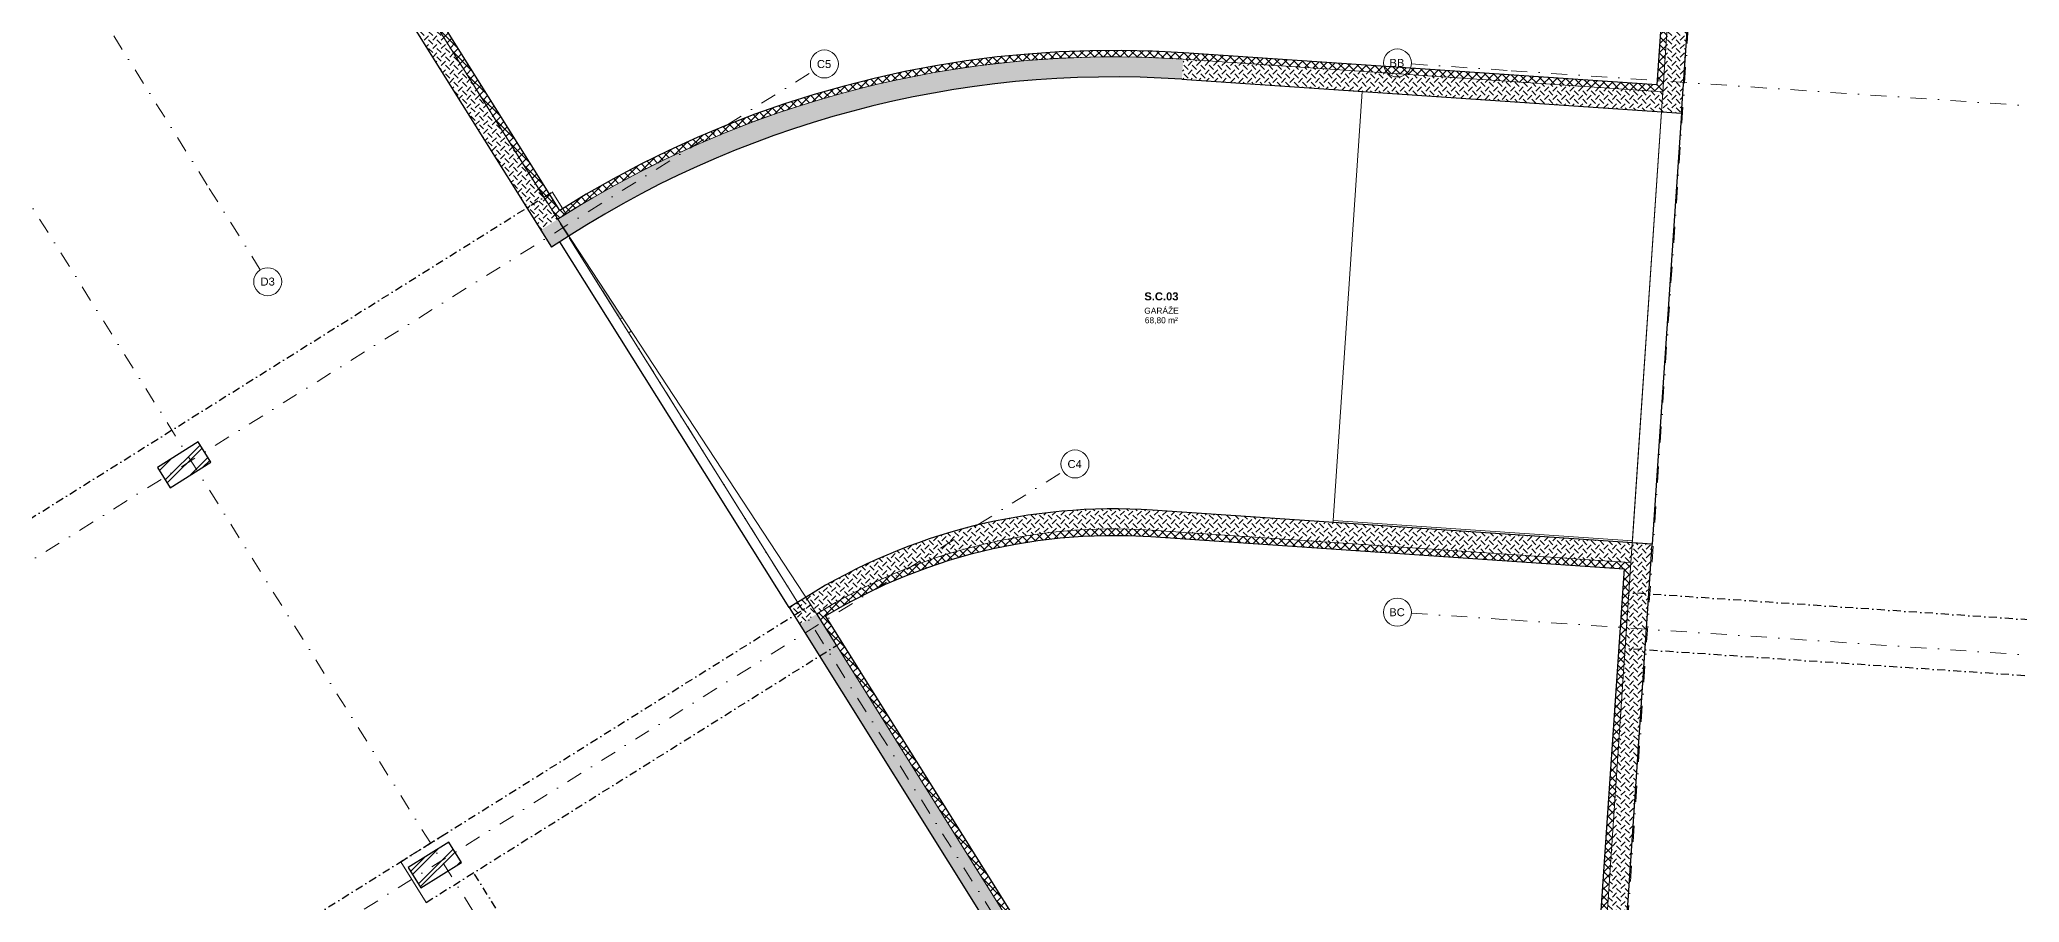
# Model space of a CAD drawing. Header units: millimetres. Extents: x -45447 to 28320, y -3247 to 72859.
# Drawn here: x -23581 to 1163, y 40876 to 51661 of the extents above; entities that cross this region are included whole.
import ezdxf

# ---------------------------------------------------------------- set-up
doc = ezdxf.new("R2010")
doc.units = ezdxf.units.MM
doc.linetypes.add('HA_DashDot_10mm-S3mm', pattern=[500, 200, -150, 0, -150])
doc.linetypes.add('HA_DashDot_4mm-S1mm', pattern=[200, 100, -50, 0, -50])
for name, color, linetype, lineweight in [('-UNDERLAY_A-AREA-____-IDEN', 252, 'Continuous', 9), ('-UNDERLAY_A-AREA-____-OTLN', 252, 'Continuous', 25), ('-UNDERLAY_A-FLOR-____-OTLN', 252, 'Continuous', 9), ('-UNDERLAY_A-FLOR-____-OVHD', 252, 'HA_DashDot_4mm-S1mm', 25), ('-UNDERLAY_A-FLOR-____-PATT', 252, 'Continuous', 9), ('-UNDERLAY_A-FLOR-HRAL-OTLN', 252, 'Continuous', 9), ('-UNDERLAY_A-FLOR-LEVL-OTLN', 252, 'Continuous', 9), ('-UNDERLAY_A-WALL-____-MCUT', 252, 'Continuous', 9), ('-UNDERLAY_A-WALL-____-PATT', 252, 'Continuous', 25), ('-UNDERLAY_I-WALL-____-MCUT', 252, 'Continuous', 25), ('-UNDERLAY_I-WALL-____-OTLN', 252, 'Continuous', 9), ('-UNDERLAY_S-BEAM-____-OTLN', 252, 'Continuous', 9), ('-UNDERLAY_S-COLS-____-MCUT', 252, 'Continuous', 25), ('-UNDERLAY_S-COLS-____-OTLN', 252, 'Continuous', 9), ('-UNDERLAY_S-GRID-____-IDEN', 252, 'Continuous', 9), ('-UNDERLAY_S-GRID-____-OTLN', 252, 'Continuous', 5)]:
    doc.layers.add(name, color=color, linetype=linetype, lineweight=lineweight)
doc.styles.add('Arial_1', font='arial.ttf', dxfattribs={"height": 100})
doc.styles.add('Arial_2', font='arial.ttf', dxfattribs={"height": 75})
doc.styles.add('Arial_B', font='arialbd.ttf', dxfattribs={"height": 100})
pattern_1 = [(45, (0, 0), (0, 106.06602), [75, -75]), (135, (0, 56.066), (-106.06602, 7e-15), [75, -75])]
pattern_2 = [(45, (0, 0), (-53.03301, 53.03301), []), (135, (0, 0), (-53.03301, -53.03301), [])]

# ---------------------------------------------------------------- blocks, each defined once
blk = doc.blocks.new('HA_sCO_Rectangle - 300X600-1468924-1PP')
at = {"layer": '-UNDERLAY_S-COLS-____-OTLN', "lineweight": 5}
h = blk.add_hatch(dxfattribs=at)
h.set_pattern_fill('FP_4', color=256, style=0, pattern_type=2)
h.set_pattern_definition([(102.939, (50834.08, -6148.2), (-173.2855, -39.81183), []), (102.939, (50672.63, -6047.08), (-173.2855, -39.81183), [])])
h.paths.add_polyline_path([(150, -300), (150, 300), (-150, 300), (-150, -300)])
at = {"layer": '-UNDERLAY_S-COLS-____-MCUT'}
for p, q in [((150, 300), (-150, 300)), ((-150, 300), (-150, -300)), ((150, -300), (150, 300)), ((-150, -300), (150, -300))]:
    blk.add_line(p, q, dxfattribs=at)
blk = doc.blocks.new('HA_sCO_Rectangle - 300X600-V1-1PP')
at = {"layer": '-UNDERLAY_S-COLS-____-OTLN', "lineweight": 5}
h = blk.add_hatch(dxfattribs=at)
h.set_pattern_fill('FP_5', color=256, style=0, pattern_type=2)
h.set_pattern_definition([(102.939, (44934.08, -6148.2), (-173.2855, -39.8118), []), (102.939, (44772.63, -6047.08), (-173.2855, -39.8118), [])])
h.paths.add_polyline_path([(150, -300), (150, 300), (-150, 300), (-150, -300)])
at = {"layer": '-UNDERLAY_S-COLS-____-MCUT'}
for p, q in [((150, 300), (-150, 300)), ((-150, 300), (-150, -300)), ((150, -300), (150, 300)), ((-150, -300), (150, -300))]:
    blk.add_line(p, q, dxfattribs=at)
blk = doc.blocks.new('Top Rail Type - Top Rail_Internal_-1378298-1PP')
at = {"layer": '-UNDERLAY_A-FLOR-HRAL-OTLN'}
for p, q in [((-7417, 45625), (-7415, 45650)), ((-7415, 45650), (-3674, 45396)), ((-3674, 45396), (-3675, 45371))]:
    blk.add_line(p, q, dxfattribs=at)
blk = doc.blocks.new('Top Rail Type - Top Rail_Internal_-V11-1PP')
at = {"layer": '-UNDERLAY_A-FLOR-HRAL-OTLN'}
for p, q in [((-7417, 45625), (-7415, 45650)), ((-3674, 45396), (-7415, 45650)), ((-3675, 45371), (-3674, 45396))]:
    blk.add_line(p, q, dxfattribs=at)
blk = doc.blocks.new('Grid - Radius 3_5mm-353793-1PP')
at = {"layer": '-UNDERLAY_S-GRID-____-IDEN'}
blk.add_circle((0, 0), 3.5, dxfattribs=at)

msp = doc.modelspace()

# ---------------------------------------------------------------- hatches: boundary and pattern name
at = {"layer": '-UNDERLAY_A-FLOR-____-PATT'}
msp.add_hatch(color=256, dxfattribs=at).paths.add_polyline_path([(-16324, 48165), (-16297, 48182), (-16956, 49185), (-16961, 49182), (-16435, 48343)])
at = {"layer": '-UNDERLAY_A-WALL-____-PATT', "lineweight": 5}
h = msp.add_hatch(dxfattribs=at)
h.set_pattern_fill('FP_15', color=256, style=0, pattern_type=2)
h.set_pattern_definition(pattern_2)
h.paths.add_polyline_path([(-3287, 51088), (-2936, 56271), (-3016, 56276), (-3367, 51093)])
h = msp.add_hatch(dxfattribs=at)
h.set_pattern_fill('FP_2', color=256, style=0, pattern_type=2)
h.set_pattern_definition(pattern_1)
h.paths.add_polyline_path([(-3043, 50991), (-2692, 56174), (-2941, 56191), (-3293, 51008)])
h = msp.add_hatch(dxfattribs=at)
h.set_pattern_fill('FP_2', color=256, style=0, pattern_type=2)
h.set_pattern_definition(pattern_1)
h.paths.add_polyline_path([(-17316, 49278), (-17211, 49347), (-17106, 49415), (-20403, 54678), (-20615, 54545), (-17362, 49352)])
h = msp.add_hatch(dxfattribs=at)
h.set_pattern_fill('FP_15', color=256, style=0, pattern_type=2)
h.set_pattern_definition(pattern_2)
h.paths.add_polyline_path([(-17149, 49482), (-17081, 49525), (-20203, 54508), (-20270, 54466), (-17212, 49583)])
h = msp.add_hatch(dxfattribs=at)
h.set_pattern_fill('FP_15', color=256, style=0, pattern_type=2)
h.set_pattern_definition(pattern_2)
h.paths.add_polyline_path([(-17106, 49415), (-16774, 49620), (-16435, 49815), (-16091, 50000), (-15741, 50175), (-15386, 50338), (-15026, 50491), (-14662, 50633), (-14294, 50764), (-13922, 50884), (-13546, 50992), (-13168, 51089), (-12786, 51174), (-12402, 51248), (-12016, 51310), (-11629, 51360), (-11240, 51399), (-10850, 51426), (-10459, 51441), (-10068, 51444), (-9678, 51435), (-9287, 51415), (-9282, 51494), (-9671, 51515), (-10060, 51524), (-10450, 51521), (-10839, 51507), (-11227, 51480), (-11615, 51443), (-12001, 51393), (-12386, 51332), (-12769, 51260), (-13149, 51176), (-13526, 51080), (-13901, 50974), (-14272, 50856), (-14658, 50720), (-15003, 50587), (-15362, 50436), (-15717, 50275), (-16066, 50103), (-16410, 49921), (-16749, 49728), (-17081, 49525), (-17149, 49482)])
h = msp.add_hatch(dxfattribs=at)
h.set_pattern_fill('FP_15', color=256, style=0, pattern_type=2)
h.set_pattern_definition(pattern_2)
h.paths.add_polyline_path([(-3293, 51008), (-3287, 51088), (-9282, 51494), (-9287, 51415), (-8557, 51365)])
h = msp.add_hatch(dxfattribs=at)
h.set_pattern_fill('FP_2', color=256, style=0, pattern_type=2)
h.set_pattern_definition(pattern_1)
h.paths.add_polyline_path([(-17183, 49066), (-16851, 49280), (-16512, 49484), (-16167, 49677), (-15816, 49860), (-15460, 50031), (-15099, 50191), (-14732, 50339), (-14361, 50476), (-13987, 50602), (-13591, 50720), (-13226, 50817), (-12841, 50907), (-12453, 50985), (-12064, 51050), (-11672, 51104), (-11279, 51145), (-10884, 51174), (-10489, 51190), (-10094, 51194), (-9699, 51186), (-9304, 51165), (-9287, 51415), (-9678, 51435), (-10068, 51444), (-10459, 51441), (-10850, 51426), (-11240, 51399), (-11629, 51360), (-12016, 51310), (-12402, 51248), (-12786, 51174), (-13168, 51089), (-13546, 50992), (-13922, 50884), (-14294, 50764), (-14662, 50633), (-15026, 50491), (-15386, 50338), (-15741, 50175), (-16091, 50000), (-16435, 49815), (-16774, 49620), (-17106, 49415), (-17211, 49347), (-17316, 49278)])
h = msp.add_hatch(dxfattribs=at)
h.set_pattern_fill('FP_2', color=256, style=0, pattern_type=2)
h.set_pattern_definition(pattern_1)
h.paths.add_polyline_path([(-3060, 50741), (-3043, 50991), (-9287, 51415), (-9304, 51165), (-8557, 51114)])
h = msp.add_hatch(dxfattribs=at)
h.set_pattern_fill('FP_2', color=256, style=0, pattern_type=2)
h.set_pattern_definition(pattern_1)
h.paths.add_polyline_path([(-13869, 44481), (-13618, 44631), (-13361, 44770), (-13098, 44898), (-12831, 45015), (-12558, 45121), (-12282, 45215), (-12002, 45298), (-11718, 45369), (-11432, 45428), (-11144, 45475), (-10854, 45510), (-10563, 45533), (-10271, 45543), (-9979, 45542), (-9687, 45528), (-9670, 45778), (-9972, 45792), (-10275, 45793), (-10577, 45782), (-10879, 45759), (-11179, 45722), (-11478, 45674), (-11774, 45612), (-12068, 45539), (-12358, 45453), (-12644, 45356), (-12926, 45246), (-13204, 45125), (-13476, 44992), (-13742, 44848), (-14002, 44693)])
h = msp.add_hatch(dxfattribs=at)
h.set_pattern_fill('FP_2', color=256, style=0, pattern_type=2)
h.set_pattern_definition(pattern_1)
h.paths.add_polyline_path([(-3692, 45121), (-3675, 45371), (-9670, 45778), (-9687, 45528), (-3772, 45127)])
h = msp.add_hatch(dxfattribs=at)
h.set_pattern_fill('FP_15', color=256, style=0, pattern_type=2)
h.set_pattern_definition(pattern_2)
h.paths.add_polyline_path([(-13826, 44414), (-13758, 44456), (-13513, 44598), (-13262, 44730), (-13007, 44852), (-12746, 44963), (-12481, 45064), (-12212, 45153), (-11939, 45232), (-11664, 45299), (-11386, 45355), (-11106, 45399), (-10825, 45432), (-10542, 45454), (-10259, 45464), (-9975, 45462), (-9692, 45448), (-9687, 45528), (-9979, 45542), (-10271, 45543), (-10563, 45533), (-10854, 45510), (-11144, 45475), (-11432, 45428), (-11718, 45369), (-12002, 45298), (-12282, 45215), (-12558, 45121), (-12831, 45015), (-13098, 44898), (-13361, 44770), (-13618, 44631), (-13869, 44481), (-13859, 44465)])
h = msp.add_hatch(dxfattribs=at)
h.set_pattern_fill('FP_15', color=256, style=0, pattern_type=2)
h.set_pattern_definition(pattern_2)
h.paths.add_polyline_path([(-3778, 45047), (-3772, 45127), (-9687, 45528), (-9692, 45448), (-8557, 45371)])
h = msp.add_hatch(dxfattribs=at)
h.set_pattern_fill('FP_2', color=256, style=0, pattern_type=2)
h.set_pattern_definition(pattern_1)
h.paths.add_polyline_path([(-3861, 38944), (-3426, 45354), (-3675, 45371), (-4111, 38960)])
h = msp.add_hatch(dxfattribs=at)
h.set_pattern_fill('FP_15', color=256, style=0, pattern_type=2)
h.set_pattern_definition(pattern_2)
h.paths.add_polyline_path([(-4127, 38711), (-3692, 45121), (-3772, 45127), (-4207, 38716)])
h = msp.add_hatch(dxfattribs=at)
h.set_pattern_fill('FP_2', color=256, style=0, pattern_type=2)
h.set_pattern_definition(pattern_1)
h.paths.add_polyline_path([(-14081, 44349), (-13869, 44481), (-14002, 44693), (-14213, 44561)])
h = msp.add_hatch(dxfattribs=at)
h.set_pattern_fill('FP_2', color=256, style=0, pattern_type=2)
h.set_pattern_definition(pattern_1)
h.paths.add_polyline_path([(-2497, 25854), (-2389, 25918), (-2282, 25982), (-13869, 44481), (-14081, 44349), (-8099, 34799)])
h = msp.add_hatch(dxfattribs=at)
h.set_pattern_fill('FP_15', color=256, style=0, pattern_type=2)
h.set_pattern_definition(pattern_2)
h.paths.add_polyline_path([(-2441, 26237), (-2372, 26277), (-13758, 44456), (-13826, 44414), (-7804, 34799)])

# ---------------------------------------------------------------- linework, layer by layer
at = {"layer": '-UNDERLAY_A-AREA-____-OTLN'}
for p, q in [((-3060, 50741), (-3426, 45354)), ((-14213, 44561), (-17078, 49134))]:
    msp.add_line(p, q, dxfattribs=at)
at = {"layer": '-UNDERLAY_A-FLOR-____-OTLN'}
for p, q in [((-20403, 54678), (-17279, 49691)), ((-9287, 51415), (-3293, 51008)), ((-7415, 45650), (-7051, 51012)), ((-3293, 51008), (-3692, 45121)), ((-13943, 44594), (-17106, 49415)), ((-16961, 49182), (-14046, 44529)), ((-3692, 45121), (-3772, 45127))]:
    msp.add_line(p, q, dxfattribs=at)
for radius, end in [(12900, 122.5766), (7000, 121.9877)]:
    msp.add_arc((-10161, 38544), radius, 86.1173, end, dxfattribs=at)
at = {"layer": '-UNDERLAY_A-FLOR-____-OVHD'}
for p, q in [((-32021, 40457), (-17173, 49757)), ((-19068, 41384), (-13941, 44596)), ((24038, 42863), (-3718, 44747)), ((-18749, 40876), (-13622, 44087)), ((23991, 42165), (-3765, 44049)), ((-28788, 35296), (-18525, 41724)), ((-14162, 34870), (-18156, 41247))]:
    msp.add_line(p, q, dxfattribs=at)
at = {"layer": '-UNDERLAY_A-FLOR-LEVL-OTLN'}
for p, q in [((-7051, 51012), (-7415, 45650)), ((-3310, 50758), (-3674, 45396))]:
    msp.add_line(p, q, dxfattribs=at)
at = {"layer": '-UNDERLAY_A-WALL-____-MCUT', "lineweight": 25}
for p, q in [((-3016, 56276), (-3367, 51093)), ((-17081, 49525), (-20160, 54441)), ((-3367, 51093), (-9282, 51494)), ((-9692, 45448), (-3778, 45047)), ((-3778, 45047), (-4213, 38637)), ((-2372, 26277), (-13758, 44456))]:
    msp.add_line(p, q, dxfattribs=at)
at = {"layer": '-UNDERLAY_A-WALL-____-MCUT'}
for p, q in [((-3293, 51008), (-2941, 56191)), ((-17106, 49415), (-20270, 54466)), ((-3772, 45127), (-9687, 45528)), ((-3692, 45121), (-4127, 38711)), ((-13869, 44481), (-2441, 26237))]:
    msp.add_line(p, q, dxfattribs=at)
at = {"layer": '-UNDERLAY_A-WALL-____-MCUT', "lineweight": 25, "flags": 128}
for points in [[(-9282, 51494), (-9671, 51515), (-10060, 51524), (-10450, 51521), (-10839, 51507), (-11227, 51480), (-11615, 51443), (-12001, 51393), (-12386, 51332), (-12769, 51260), (-13149, 51176), (-13526, 51080), (-13901, 50974), (-14272, 50856), (-14640, 50727), (-15003, 50587), (-15362, 50436), (-15717, 50275), (-16066, 50103), (-16410, 49921), (-16749, 49728), (-17081, 49525)], [(-13758, 44456), (-13513, 44598), (-13262, 44730), (-13007, 44852), (-12746, 44963), (-12481, 45064), (-12212, 45153), (-11939, 45232), (-11664, 45299), (-11386, 45355), (-11106, 45399), (-10825, 45432), (-10542, 45454), (-10259, 45464), (-9975, 45462), (-9692, 45448)]]:
    msp.add_lwpolyline(points, dxfattribs=at)
at = {"layer": '-UNDERLAY_A-WALL-____-MCUT', "flags": 128}
msp.add_lwpolyline([(-9287, 51415), (-9678, 51435), (-10068, 51444), (-10459, 51441), (-10850, 51426), (-11240, 51399), (-11629, 51360), (-12016, 51310), (-12402, 51248), (-12786, 51174), (-13168, 51089), (-13546, 50992), (-13922, 50884), (-14294, 50764), (-14662, 50633), (-15026, 50491), (-15386, 50338), (-15741, 50175), (-16091, 50000), (-16435, 49815), (-16774, 49620), (-17106, 49415)], dxfattribs=at)
at = {"layer": '-UNDERLAY_A-WALL-____-MCUT'}
for radius, end in [(12900, 122.5766), (7000, 121.9877), (7000, 121.9877)]:
    msp.add_arc((-10161, 38544), radius, 86.1173, end, dxfattribs=at)
at = {"layer": '-UNDERLAY_I-WALL-____-MCUT'}
for p, q in [((-3060, 50741), (-2709, 55924)), ((-20509, 54376), (-17183, 49066)), ((-9304, 51165), (-3060, 50741)), ((-3426, 45354), (-9670, 45778)), ((-3861, 38944), (-3426, 45354)), ((-14002, 44693), (-14213, 44561)), ((-14213, 44561), (-2497, 25854))]:
    msp.add_line(p, q, dxfattribs=at)
for radius, end in [(12650, 123.7193), (7250, 121.9903)]:
    msp.add_arc((-10161, 38544), radius, 86.1173, end, dxfattribs=at)
at = {"layer": '-UNDERLAY_I-WALL-____-OTLN'}
for p, q in [((-16297, 48182), (-16324, 48165)), ((-16218, 47996), (-16188, 48014))]:
    msp.add_line(p, q, dxfattribs=at)
at = {"layer": '-UNDERLAY_S-BEAM-____-OTLN'}
for p, q in [((-17000, 49480), (-17173, 49757)), ((-16961, 49182), (-16956, 49185)), ((-13622, 44087), (-13941, 44596)), ((-3718, 44747), (-3765, 44049)), ((-19068, 41384), (-18749, 40876))]:
    msp.add_line(p, q, dxfattribs=at)
at = {"layer": '-UNDERLAY_S-GRID-____-OTLN', "linetype": 'HA_DashDot_10mm-S3mm', "lineweight": 9}
for p, q in [((-21486, 49842), (-31278, 65474)), ((-4072, 35647), (-2508, 58703)), ((-774, 23340), (-19697, 53550)), ((-14981, 50599), (-13921, 51263)), ((-6436, 51356), (-5189, 51272)), ((-5189, 51272), (26697, 49108)), ((-5423, 20428), (-24519, 50916)), ((-34948, 38093), (-14981, 50599)), ((-20823, 48783), (-21486, 49842)), ((-11849, 45599), (-10790, 46263)), ((-31816, 33093), (-11849, 45599)), ((-6436, 44491), (-5189, 44406)), ((-5189, 44406), (26697, 42242))]:
    msp.add_line(p, q, dxfattribs=at)

# ---------------------------------------------------------------- block references
at = {"layer": '-UNDERLAY_A-FLOR-HRAL-OTLN'}
for name in ['Top Rail Type - Top Rail_Internal_-1378298-1PP', 'Top Rail Type - Top Rail_Internal_-V11-1PP']:
    msp.add_blockref(name, (0, 0), dxfattribs=at)
at = {"layer": '-UNDERLAY_S-COLS-____-OTLN', "rotation": 302.0612494774559}
for name, p in [('HA_sCO_Rectangle - 300X600-1468924-1PP', (-21774, 46345)), ('HA_sCO_Rectangle - 300X600-V1-1PP', (-18642, 41344))]:
    msp.add_blockref(name, p, dxfattribs=at)
at = {"layer": '-UNDERLAY_S-GRID-____-IDEN'}
for p, xscale, yscale, zscale, rotation in [((-13773, 51356), 49.99999999999997, 49.99999999999997, 49.99999999999997, 302.0612494774553), ((-6611, 51368), 49.99999999999998, 49.99999999999998, 49.99999999999998, 266.1172724189428), ((-20730, 48634), 49.99999999999998, 49.99999999999998, 49.99999999999998, 32.06124947745571), ((-10641, 46356), 49.99999999999997, 49.99999999999997, 49.99999999999997, 302.0612494774553), ((-6611, 44503), 49.99999999999998, 49.99999999999998, 49.99999999999998, 266.1172724189428)]:
    msp.add_blockref('Grid - Radius 3_5mm-353793-1PP', p, dxfattribs=dict(at, xscale=xscale, yscale=yscale, zscale=zscale, rotation=rotation))

# ---------------------------------------------------------------- texts
at = {"layer": '-UNDERLAY_A-AREA-____-IDEN', "lineweight": 5, "attachment_point": 1}
for s, insert, char_height, width, style in [('S.C.03', (-9774, 48501), 100, 529.11, 'Arial_B'), ('GARÁŽE', (-9775, 48309), 75, 525.11, 'Arial_2'), ('68,80 m²', (-9768, 48190), 75, 513.08, 'Arial_2')]:
    msp.add_mtext(s, dxfattribs=dict(at, insert=insert, char_height=char_height, width=width, style=style))
at = {"layer": '-UNDERLAY_S-GRID-____-IDEN', "lineweight": 5, "char_height": 100, "attachment_point": 1, "style": 'Arial_1'}
for s, insert, width in [('C5', (-13866, 51405), 220.46), ('BB', (-6710, 51419), 232.49), ('D3', (-20820, 48686), 220.46), ('C4', (-10734, 46405), 220.46), ('BC', (-6713, 44553), 240.51)]:
    msp.add_mtext(s, dxfattribs=dict(at, insert=insert, width=width))

doc.saveas('drawing.dxf')
